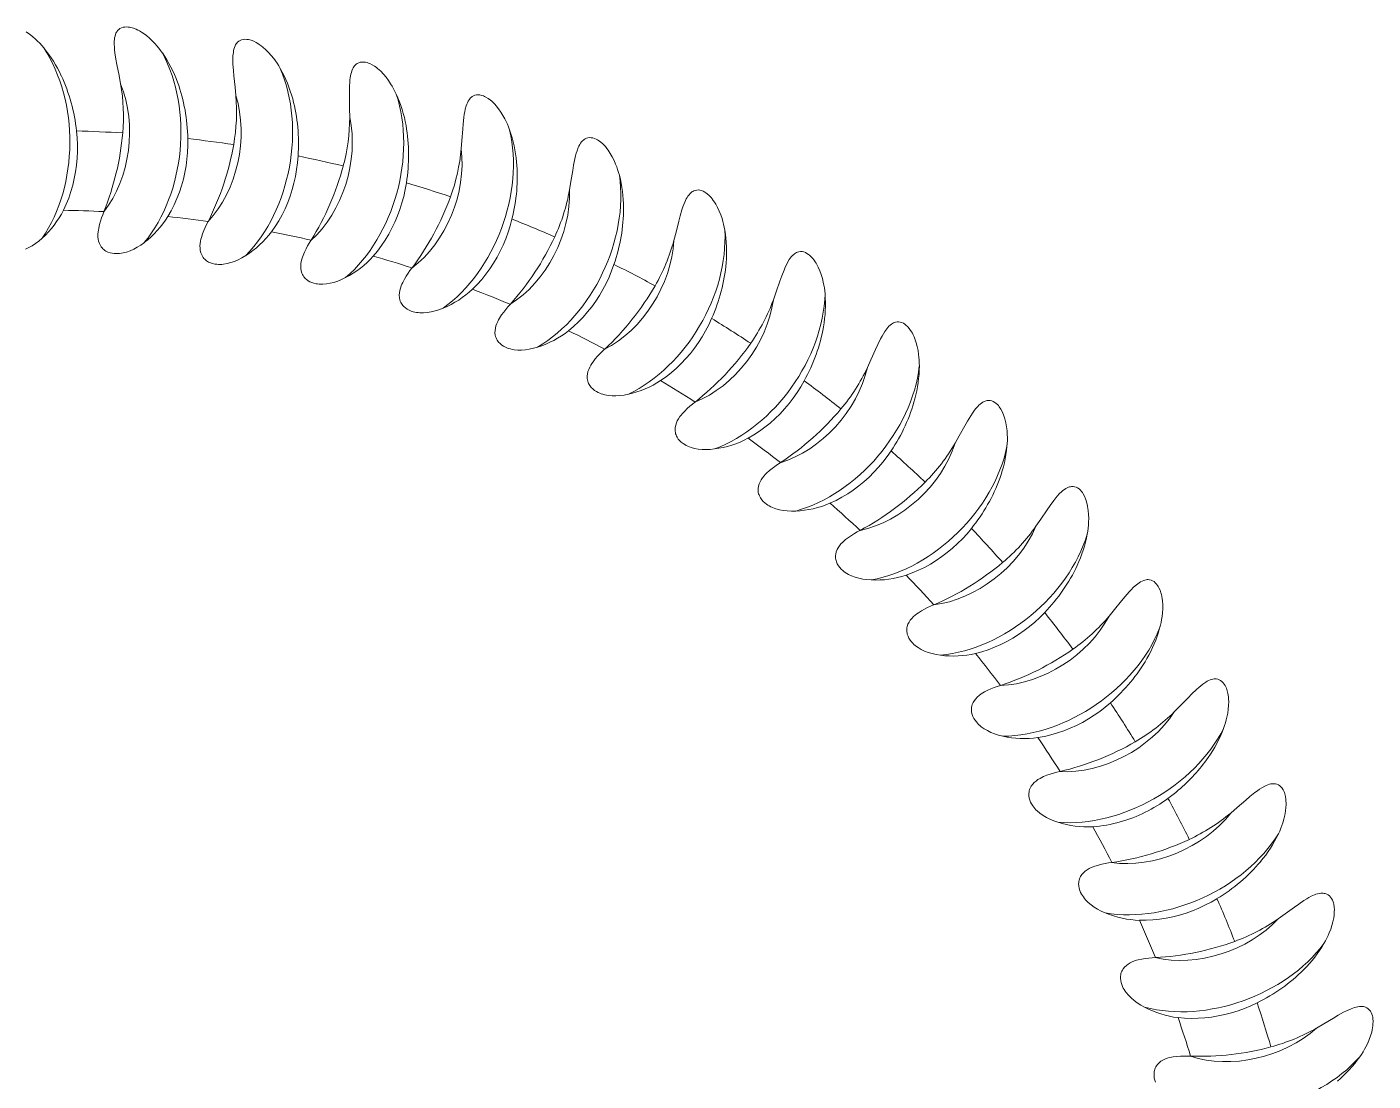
# Model space of a CAD drawing. Extents: x 89 to 513, y 1 to 440.
# Drawn here: x 447.86 to 477.48, y 197.23 to 220.42 of the extents above; entities that cross this region are included whole.
import ezdxf

# ---------------------------------------------------------------- set-up
doc = ezdxf.new("R2010")
doc.units = 0
doc.header["$LTSCALE"] = 7
doc.header["$MEASUREMENT"] = 0
doc.layers.add('8', color=252, linetype='CONTINUOUS', lineweight=15)

msp = doc.modelspace()

# ---------------------------------------------------------------- linework, layer by layer
at = {"layer": '8', "ltscale": 0.000105618}
msp.add_line((449.556, 216.355), (449.557, 216.359), dxfattribs=at)
at = {"layer": '8', "ltscale": 0.00010543}
msp.add_line((451.848, 216.14), (451.85, 216.144), dxfattribs=at)
at = {"layer": '8', "ltscale": 0.000105538}
msp.add_line((454.113, 215.726), (454.115, 215.73), dxfattribs=at)
at = {"layer": '8', "ltscale": 0.000105744}
msp.add_line((456.334, 215.117), (456.336, 215.12), dxfattribs=at)
at = {"layer": '8', "ltscale": 0.000105904}
msp.add_line((458.493, 214.316), (458.495, 214.319), dxfattribs=at)
at = {"layer": '8', "ltscale": 0.00010551}
msp.add_line((460.573, 213.33), (460.577, 213.333), dxfattribs=at)
at = {"layer": '8', "ltscale": 0.00010581}
msp.add_line((462.56, 212.166), (462.564, 212.169), dxfattribs=at)
at = {"layer": '8', "ltscale": 0.0001057}
msp.add_line((464.438, 210.834), (464.442, 210.836), dxfattribs=at)
at = {"layer": '8', "ltscale": 0.000105645}
msp.add_line((466.193, 209.343), (466.197, 209.345), dxfattribs=at)
at = {"layer": '8', "ltscale": 0.000105614}
msp.add_line((467.811, 207.705), (467.815, 207.706), dxfattribs=at)
at = {"layer": '8', "ltscale": 0.000105795}
msp.add_line((469.281, 205.932), (469.285, 205.933), dxfattribs=at)
at = {"layer": '8', "ltscale": 0.000105621}
msp.add_line((470.59, 204.037), (470.594, 204.038), dxfattribs=at)
at = {"layer": '8', "ltscale": 0.000105819}
msp.add_line((471.729, 202.036), (471.733, 202.037), dxfattribs=at)
at = {"layer": '8', "ltscale": 0.000105642}
msp.add_line((472.689, 199.943), (472.693, 199.944), dxfattribs=at)
at = {"layer": '8', "ltscale": 0.000105526}
msp.add_line((473.463, 197.775), (473.467, 197.775), dxfattribs=at)
at = {"layer": '8'}
for points in [[(450.844, 219.849), (450.806, 219.903), (450.765, 219.956), (450.725, 220.005), (450.683, 220.053), (450.622, 220.116), (450.559, 220.176), (450.492, 220.232), (450.421, 220.284), (450.381, 220.311), (450.339, 220.335), (450.303, 220.354), (450.267, 220.371), (450.211, 220.393), (450.153, 220.41), (450.123, 220.416), (450.094, 220.421), (450.054, 220.423), (450.015, 220.421), (449.978, 220.414), (449.943, 220.403), (449.911, 220.387), (449.884, 220.366), (449.86, 220.342), (449.846, 220.324), (449.834, 220.305), (449.822, 220.282), (449.812, 220.257), (449.802, 220.222), (449.794, 220.186), (449.789, 220.149), (449.786, 220.112), (449.784, 220.037), (449.787, 219.979), (449.792, 219.922), (449.8, 219.852), (449.822, 219.716), (449.843, 219.598), (449.891, 219.353), (449.925, 219.17)], [(448.232, 219.963), (448.189, 220.013), (448.144, 220.062), (448.099, 220.108), (448.053, 220.152), (447.988, 220.209), (447.92, 220.263), (447.848, 220.313)], [(453.437, 219.509), (453.403, 219.566), (453.367, 219.622), (453.331, 219.675), (453.293, 219.726), (453.239, 219.794), (453.181, 219.859), (453.119, 219.921), (453.053, 219.979), (453.015, 220.009), (452.975, 220.037), (452.941, 220.059), (452.907, 220.079), (452.853, 220.106), (452.796, 220.128), (452.768, 220.137), (452.739, 220.144), (452.7, 220.149), (452.661, 220.151), (452.623, 220.147), (452.587, 220.139), (452.554, 220.125), (452.525, 220.107), (452.499, 220.086), (452.484, 220.069), (452.47, 220.051), (452.456, 220.029), (452.444, 220.005), (452.43, 219.971), (452.419, 219.936), (452.411, 219.9), (452.405, 219.863), (452.397, 219.788), (452.395, 219.731), (452.395, 219.673), (452.397, 219.603), (452.406, 219.465), (452.418, 219.346), (452.444, 219.098), (452.461, 218.912)], [(455.989, 218.944), (455.96, 219.004), (455.93, 219.063), (455.898, 219.118), (455.865, 219.173), (455.817, 219.245), (455.765, 219.315), (455.709, 219.382), (455.648, 219.446), (455.613, 219.479), (455.576, 219.51), (455.544, 219.535), (455.511, 219.558), (455.46, 219.59), (455.406, 219.616), (455.378, 219.628), (455.349, 219.637), (455.311, 219.646), (455.272, 219.651), (455.234, 219.651), (455.198, 219.646), (455.164, 219.635), (455.133, 219.62), (455.106, 219.6), (455.089, 219.585), (455.074, 219.568), (455.058, 219.547), (455.044, 219.524), (455.027, 219.492), (455.013, 219.458), (455.002, 219.423), (454.992, 219.387), (454.978, 219.313), (454.971, 219.255), (454.966, 219.198), (454.962, 219.128), (454.959, 218.99), (454.96, 218.87), (454.964, 218.621), (454.966, 218.435)], [(458.483, 218.158), (458.46, 218.221), (458.434, 218.282), (458.408, 218.34), (458.38, 218.397), (458.338, 218.474), (458.292, 218.548), (458.242, 218.619), (458.187, 218.688), (458.155, 218.724), (458.12, 218.759), (458.091, 218.786), (458.06, 218.812), (458.012, 218.848), (457.96, 218.879), (457.933, 218.893), (457.906, 218.905), (457.868, 218.917), (457.83, 218.925), (457.792, 218.929), (457.756, 218.926), (457.721, 218.919), (457.689, 218.906), (457.66, 218.889), (457.642, 218.875), (457.626, 218.86), (457.608, 218.84), (457.592, 218.819), (457.572, 218.788), (457.555, 218.755), (457.541, 218.721), (457.528, 218.686), (457.508, 218.614), (457.495, 218.558), (457.485, 218.501), (457.475, 218.431), (457.461, 218.294), (457.451, 218.175), (457.434, 217.926), (457.419, 217.74)], [(448.665, 216.388), (448.727, 216.522), (448.782, 216.658), (448.831, 216.798), (448.872, 216.941), (448.906, 217.086), (448.933, 217.234), (448.954, 217.382), (448.968, 217.532), (448.974, 217.682), (448.974, 217.833), (448.968, 217.984), (448.954, 218.134)], [(450.964, 216.251), (451.038, 216.378), (451.104, 216.51), (451.165, 216.645), (451.218, 216.784), (451.265, 216.925), (451.305, 217.07), (451.338, 217.216), (451.365, 217.364), (451.385, 217.513), (451.398, 217.663), (451.405, 217.814), (451.404, 217.965)], [(460.899, 217.159), (460.881, 217.223), (460.861, 217.286), (460.84, 217.346), (460.817, 217.406), (460.782, 217.485), (460.743, 217.563), (460.699, 217.639), (460.65, 217.712), (460.621, 217.751), (460.59, 217.788), (460.563, 217.818), (460.535, 217.847), (460.489, 217.887), (460.441, 217.922), (460.415, 217.938), (460.389, 217.952), (460.353, 217.968), (460.315, 217.979), (460.278, 217.986), (460.241, 217.987), (460.206, 217.983), (460.173, 217.973), (460.143, 217.958), (460.124, 217.946), (460.106, 217.932), (460.086, 217.914), (460.069, 217.895), (460.046, 217.865), (460.027, 217.834), (460.009, 217.802), (459.994, 217.768), (459.967, 217.698), (459.95, 217.642), (459.935, 217.587), (459.919, 217.518), (459.892, 217.383), (459.872, 217.265), (459.833, 217.018), (459.802, 216.835)], [(453.243, 215.914), (453.327, 216.034), (453.405, 216.159), (453.476, 216.289), (453.542, 216.422), (453.601, 216.559), (453.653, 216.7), (453.699, 216.842), (453.739, 216.988), (453.771, 217.135), (453.798, 217.283), (453.817, 217.433), (453.83, 217.583)], [(455.483, 215.379), (455.577, 215.492), (455.665, 215.61), (455.748, 215.733), (455.825, 215.86), (455.896, 215.991), (455.96, 216.126), (456.018, 216.265), (456.07, 216.406), (456.116, 216.549), (456.155, 216.695), (456.188, 216.842), (456.213, 216.991)], [(463.218, 215.952), (463.206, 216.018), (463.192, 216.083), (463.176, 216.144), (463.158, 216.205), (463.13, 216.288), (463.098, 216.369), (463.061, 216.448), (463.019, 216.525), (462.993, 216.566), (462.965, 216.606), (462.941, 216.638), (462.915, 216.669), (462.874, 216.713), (462.828, 216.753), (462.804, 216.771), (462.779, 216.787), (462.745, 216.806), (462.709, 216.821), (462.672, 216.83), (462.635, 216.835), (462.6, 216.833), (462.566, 216.826), (462.535, 216.815), (462.515, 216.804), (462.496, 216.792), (462.475, 216.776), (462.455, 216.758), (462.431, 216.73), (462.408, 216.701), (462.388, 216.67), (462.37, 216.638), (462.337, 216.57), (462.315, 216.517), (462.295, 216.463), (462.273, 216.396), (462.235, 216.263), (462.205, 216.147), (462.145, 215.905), (462.098, 215.725)], [(450.447, 215.681), (450.369, 215.624), (450.291, 215.575), (450.213, 215.533), (450.135, 215.498), (450.058, 215.47), (449.98, 215.45), (449.941, 215.443), (449.903, 215.438), (449.867, 215.435), (449.831, 215.435), (449.784, 215.437), (449.738, 215.443), (449.692, 215.454), (449.646, 215.47), (449.601, 215.492), (449.579, 215.506), (449.557, 215.523), (449.537, 215.54), (449.518, 215.561), (449.499, 215.584), (449.481, 215.611), (449.459, 215.655), (449.441, 215.707), (449.431, 215.755), (449.426, 215.806), (449.426, 215.86), (449.429, 215.913), (449.435, 215.954), (449.442, 215.996), (449.46, 216.075), (449.481, 216.149), (449.505, 216.221), (449.53, 216.289), (449.556, 216.355)], [(452.677, 215.391), (452.595, 215.341), (452.513, 215.299), (452.432, 215.264), (452.351, 215.236), (452.271, 215.215), (452.192, 215.202), (452.153, 215.198), (452.114, 215.197), (452.078, 215.197), (452.042, 215.199), (451.996, 215.206), (451.95, 215.216), (451.905, 215.231), (451.861, 215.25), (451.818, 215.277), (451.798, 215.293), (451.777, 215.311), (451.759, 215.33), (451.741, 215.352), (451.724, 215.377), (451.709, 215.405), (451.691, 215.451), (451.678, 215.505), (451.672, 215.553), (451.671, 215.605), (451.676, 215.658), (451.684, 215.711), (451.693, 215.752), (451.704, 215.792), (451.728, 215.869), (451.756, 215.942), (451.786, 216.011), (451.817, 216.077), (451.848, 216.14)], [(457.668, 214.652), (457.771, 214.756), (457.87, 214.865), (457.963, 214.98), (458.051, 215.101), (458.132, 215.225), (458.208, 215.354), (458.279, 215.487), (458.343, 215.623), (458.401, 215.762), (458.452, 215.904), (458.497, 216.047), (458.536, 216.193)], [(448.2, 215.775), (448.127, 215.712), (448.054, 215.656), (447.98, 215.607), (447.905, 215.566), (447.83, 215.532)], [(454.874, 214.907), (454.788, 214.865), (454.702, 214.83), (454.618, 214.802), (454.536, 214.782), (454.454, 214.768), (454.374, 214.762), (454.335, 214.761), (454.296, 214.763), (454.26, 214.767), (454.225, 214.772), (454.179, 214.782), (454.134, 214.797), (454.091, 214.815), (454.049, 214.839), (454.008, 214.869), (453.989, 214.886), (453.97, 214.906), (453.954, 214.927), (453.938, 214.951), (453.924, 214.977), (453.911, 215.006), (453.897, 215.054), (453.888, 215.108), (453.887, 215.157), (453.891, 215.208), (453.899, 215.261), (453.912, 215.313), (453.925, 215.353), (453.939, 215.392), (453.97, 215.467), (454.004, 215.537), (454.04, 215.603), (454.076, 215.666), (454.113, 215.726)], [(465.424, 214.548), (465.417, 214.614), (465.409, 214.68), (465.398, 214.743), (465.386, 214.806), (465.365, 214.89), (465.34, 214.974), (465.31, 215.056), (465.275, 215.136), (465.253, 215.179), (465.229, 215.222), (465.208, 215.256), (465.185, 215.289), (465.147, 215.336), (465.105, 215.38), (465.083, 215.4), (465.059, 215.418), (465.026, 215.44), (464.992, 215.458), (464.956, 215.471), (464.92, 215.478), (464.884, 215.48), (464.85, 215.476), (464.818, 215.467), (464.797, 215.458), (464.777, 215.448), (464.755, 215.433), (464.734, 215.417), (464.707, 215.392), (464.682, 215.365), (464.659, 215.336), (464.638, 215.305), (464.6, 215.241), (464.573, 215.189), (464.549, 215.137), (464.521, 215.073), (464.472, 214.944), (464.431, 214.831), (464.35, 214.595), (464.288, 214.42)], [(457.02, 214.235), (456.93, 214.2), (456.843, 214.173), (456.756, 214.152), (456.672, 214.139), (456.59, 214.132), (456.51, 214.133), (456.47, 214.136), (456.432, 214.141), (456.396, 214.148), (456.362, 214.156), (456.317, 214.171), (456.274, 214.189), (456.232, 214.211), (456.192, 214.238), (456.154, 214.272), (456.137, 214.291), (456.12, 214.312), (456.105, 214.334), (456.092, 214.359), (456.079, 214.387), (456.069, 214.417), (456.059, 214.465), (456.056, 214.521), (456.058, 214.569), (456.067, 214.62), (456.08, 214.672), (456.097, 214.722), (456.113, 214.761), (456.131, 214.799), (456.169, 214.871), (456.209, 214.937), (456.25, 215.001), (456.292, 215.06), (456.334, 215.117)], [(459.781, 213.736), (459.893, 213.831), (460.001, 213.931), (460.104, 214.038), (460.201, 214.15), (460.294, 214.267), (460.381, 214.389), (460.462, 214.515), (460.538, 214.645), (460.608, 214.779), (460.672, 214.915), (460.729, 215.054), (460.78, 215.196)], [(459.1, 213.377), (459.007, 213.351), (458.917, 213.331), (458.83, 213.318), (458.744, 213.312), (458.662, 213.313), (458.582, 213.32), (458.543, 213.327), (458.505, 213.336), (458.47, 213.345), (458.437, 213.357), (458.393, 213.375), (458.352, 213.397), (458.312, 213.422), (458.275, 213.453), (458.24, 213.489), (458.224, 213.51), (458.21, 213.533), (458.197, 213.557), (458.185, 213.582), (458.176, 213.611), (458.168, 213.642), (458.162, 213.691), (458.164, 213.746), (458.171, 213.794), (458.183, 213.844), (458.201, 213.895), (458.223, 213.944), (458.242, 213.981), (458.263, 214.017), (458.307, 214.085), (458.353, 214.148), (458.399, 214.207), (458.446, 214.263), (458.493, 214.316)], [(461.806, 212.64), (461.927, 212.724), (462.043, 212.815), (462.154, 212.913), (462.261, 213.016), (462.364, 213.124), (462.461, 213.238), (462.553, 213.357), (462.64, 213.48), (462.721, 213.606), (462.796, 213.737), (462.866, 213.871), (462.929, 214.008)], [(467.499, 212.957), (467.498, 213.024), (467.495, 213.09), (467.49, 213.154), (467.483, 213.217), (467.47, 213.303), (467.452, 213.388), (467.43, 213.473), (467.402, 213.556), (467.383, 213.601), (467.363, 213.645), (467.345, 213.681), (467.325, 213.716), (467.291, 213.766), (467.254, 213.813), (467.233, 213.835), (467.211, 213.856), (467.18, 213.88), (467.147, 213.901), (467.113, 213.917), (467.078, 213.928), (467.042, 213.932), (467.008, 213.931), (466.975, 213.925), (466.954, 213.918), (466.933, 213.91), (466.909, 213.897), (466.887, 213.883), (466.858, 213.86), (466.831, 213.835), (466.806, 213.808), (466.782, 213.78), (466.738, 213.719), (466.707, 213.67), (466.678, 213.62), (466.645, 213.558), (466.584, 213.434), (466.534, 213.325), (466.433, 213.097), (466.356, 212.928)], [(461.096, 212.342), (461.002, 212.323), (460.911, 212.312), (460.822, 212.307), (460.737, 212.308), (460.655, 212.316), (460.576, 212.33), (460.538, 212.34), (460.501, 212.352), (460.467, 212.365), (460.434, 212.379), (460.392, 212.401), (460.353, 212.426), (460.316, 212.456), (460.281, 212.489), (460.25, 212.529), (460.236, 212.551), (460.223, 212.575), (460.213, 212.599), (460.203, 212.626), (460.196, 212.655), (460.192, 212.687), (460.19, 212.736), (460.196, 212.791), (460.207, 212.838), (460.224, 212.887), (460.246, 212.936), (460.272, 212.983), (460.295, 213.018), (460.319, 213.052), (460.368, 213.116), (460.419, 213.175), (460.471, 213.23), (460.522, 213.281), (460.573, 213.33)], [(463.729, 211.372), (463.856, 211.445), (463.979, 211.526), (464.099, 211.613), (464.215, 211.706), (464.326, 211.806), (464.433, 211.91), (464.535, 212.02), (464.632, 212.135), (464.724, 212.255), (464.81, 212.378), (464.891, 212.505), (464.966, 212.636)], [(462.995, 211.136), (462.9, 211.126), (462.808, 211.123), (462.719, 211.125), (462.634, 211.134), (462.553, 211.149), (462.476, 211.17), (462.439, 211.184), (462.403, 211.199), (462.37, 211.214), (462.339, 211.231), (462.299, 211.257), (462.262, 211.285), (462.228, 211.318), (462.196, 211.354), (462.169, 211.396), (462.156, 211.42), (462.146, 211.445), (462.137, 211.47), (462.131, 211.497), (462.126, 211.527), (462.124, 211.559), (462.127, 211.608), (462.138, 211.662), (462.153, 211.708), (462.174, 211.756), (462.2, 211.802), (462.23, 211.847), (462.256, 211.88), (462.282, 211.912), (462.337, 211.971), (462.393, 212.025), (462.45, 212.076), (462.505, 212.122), (462.56, 212.166)], [(469.427, 211.191), (469.432, 211.258), (469.435, 211.324), (469.435, 211.388), (469.434, 211.452), (469.428, 211.538), (469.418, 211.625), (469.403, 211.711), (469.382, 211.796), (469.368, 211.843), (469.352, 211.889), (469.337, 211.926), (469.32, 211.962), (469.291, 212.015), (469.257, 212.066), (469.239, 212.089), (469.219, 212.112), (469.19, 212.139), (469.159, 212.162), (469.126, 212.181), (469.092, 212.195), (469.057, 212.203), (469.023, 212.205), (468.99, 212.201), (468.968, 212.197), (468.946, 212.19), (468.922, 212.179), (468.898, 212.167), (468.867, 212.147), (468.838, 212.124), (468.811, 212.1), (468.785, 212.073), (468.735, 212.017), (468.7, 211.971), (468.667, 211.923), (468.629, 211.865), (468.558, 211.746), (468.498, 211.642), (468.377, 211.424), (468.286, 211.262)], [(465.533, 209.941), (465.666, 210.003), (465.796, 210.072), (465.923, 210.149), (466.046, 210.232), (466.166, 210.321), (466.281, 210.416), (466.393, 210.517), (466.499, 210.623), (466.601, 210.733), (466.698, 210.849), (466.79, 210.969), (466.876, 211.092)], [(464.782, 209.77), (464.686, 209.768), (464.594, 209.773), (464.506, 209.783), (464.422, 209.799), (464.342, 209.821), (464.267, 209.849), (464.231, 209.866), (464.197, 209.884), (464.166, 209.902), (464.136, 209.922), (464.099, 209.951), (464.065, 209.982), (464.033, 210.018), (464.005, 210.057), (463.981, 210.101), (463.971, 210.125), (463.962, 210.151), (463.956, 210.177), (463.952, 210.205), (463.95, 210.235), (463.951, 210.267), (463.958, 210.316), (463.973, 210.369), (463.993, 210.413), (464.018, 210.458), (464.048, 210.502), (464.082, 210.544), (464.11, 210.575), (464.139, 210.605), (464.199, 210.659), (464.26, 210.708), (464.32, 210.753), (464.38, 210.795), (464.438, 210.834)], [(471.194, 209.264), (471.204, 209.33), (471.213, 209.396), (471.219, 209.459), (471.223, 209.523), (471.226, 209.61), (471.223, 209.697), (471.215, 209.784), (471.202, 209.871), (471.192, 209.918), (471.18, 209.966), (471.168, 210.004), (471.154, 210.042), (471.13, 210.097), (471.101, 210.15), (471.085, 210.175), (471.067, 210.199), (471.041, 210.229), (471.012, 210.255), (470.98, 210.277), (470.948, 210.293), (470.914, 210.304), (470.88, 210.309), (470.846, 210.309), (470.824, 210.306), (470.802, 210.301), (470.777, 210.293), (470.752, 210.282), (470.72, 210.265), (470.689, 210.245), (470.659, 210.223), (470.631, 210.199), (470.577, 210.147), (470.538, 210.104), (470.501, 210.06), (470.457, 210.005), (470.376, 209.893), (470.308, 209.794), (470.169, 209.588), (470.063, 209.434)], [(466.443, 208.253), (466.347, 208.26), (466.255, 208.272), (466.169, 208.29), (466.087, 208.314), (466.009, 208.342), (465.937, 208.377), (465.903, 208.396), (465.87, 208.417), (465.84, 208.438), (465.813, 208.461), (465.778, 208.493), (465.747, 208.527), (465.718, 208.565), (465.694, 208.607), (465.674, 208.653), (465.666, 208.678), (465.66, 208.704), (465.656, 208.731), (465.654, 208.759), (465.654, 208.789), (465.658, 208.821), (465.669, 208.869), (465.689, 208.92), (465.712, 208.963), (465.741, 209.006), (465.775, 209.047), (465.813, 209.085), (465.843, 209.114), (465.875, 209.141), (465.94, 209.19), (466.004, 209.233), (466.069, 209.273), (466.131, 209.309), (466.193, 209.343)], [(467.206, 208.358), (467.344, 208.408), (467.479, 208.466), (467.612, 208.531), (467.742, 208.603), (467.869, 208.681), (467.993, 208.766), (468.112, 208.856), (468.228, 208.953), (468.339, 209.054), (468.446, 209.161), (468.548, 209.272), (468.644, 209.388)], [(472.786, 207.191), (472.802, 207.255), (472.817, 207.32), (472.828, 207.383), (472.838, 207.446), (472.848, 207.532), (472.853, 207.619), (472.853, 207.706), (472.847, 207.794), (472.841, 207.842), (472.833, 207.89), (472.825, 207.93), (472.814, 207.968), (472.795, 208.026), (472.771, 208.081), (472.757, 208.107), (472.741, 208.133), (472.718, 208.164), (472.691, 208.193), (472.662, 208.218), (472.631, 208.237), (472.598, 208.251), (472.564, 208.259), (472.531, 208.261), (472.508, 208.26), (472.486, 208.257), (472.46, 208.251), (472.435, 208.243), (472.401, 208.229), (472.368, 208.212), (472.337, 208.192), (472.307, 208.171), (472.248, 208.123), (472.206, 208.084), (472.165, 208.043), (472.117, 207.992), (472.026, 207.888), (471.95, 207.796), (471.793, 207.602), (471.674, 207.458)], [(467.965, 206.598), (467.87, 206.612), (467.78, 206.633), (467.695, 206.658), (467.615, 206.689), (467.541, 206.724), (467.472, 206.765), (467.439, 206.787), (467.408, 206.811), (467.381, 206.834), (467.355, 206.859), (467.324, 206.894), (467.295, 206.931), (467.27, 206.971), (467.25, 207.015), (467.234, 207.062), (467.228, 207.088), (467.224, 207.115), (467.222, 207.142), (467.223, 207.17), (467.226, 207.2), (467.233, 207.231), (467.248, 207.278), (467.273, 207.327), (467.299, 207.368), (467.332, 207.408), (467.369, 207.446), (467.41, 207.481), (467.443, 207.507), (467.477, 207.531), (467.545, 207.574), (467.614, 207.612), (467.681, 207.646), (467.746, 207.676), (467.811, 207.705)], [(468.734, 206.635), (468.876, 206.673), (469.016, 206.719), (469.154, 206.772), (469.29, 206.832), (469.423, 206.899), (469.554, 206.973), (469.681, 207.053), (469.804, 207.139), (469.924, 207.23), (470.039, 207.327), (470.151, 207.429), (470.257, 207.536)], [(469.337, 204.815), (469.244, 204.838), (469.156, 204.867), (469.074, 204.899), (468.997, 204.937), (468.926, 204.978), (468.86, 205.025), (468.83, 205.05), (468.801, 205.076), (468.776, 205.102), (468.753, 205.129), (468.724, 205.166), (468.699, 205.206), (468.678, 205.248), (468.661, 205.293), (468.649, 205.342), (468.646, 205.368), (468.644, 205.395), (468.645, 205.422), (468.648, 205.45), (468.654, 205.48), (468.663, 205.51), (468.682, 205.556), (468.711, 205.603), (468.741, 205.641), (468.777, 205.678), (468.818, 205.713), (468.861, 205.744), (468.896, 205.767), (468.932, 205.788), (469.004, 205.825), (469.075, 205.856), (469.146, 205.884), (469.213, 205.909), (469.281, 205.932)], [(474.191, 204.986), (474.213, 205.049), (474.233, 205.112), (474.251, 205.174), (474.266, 205.235), (474.283, 205.321), (474.295, 205.407), (474.303, 205.494), (474.305, 205.582), (474.303, 205.63), (474.299, 205.679), (474.294, 205.719), (474.288, 205.758), (474.273, 205.817), (474.254, 205.874), (474.242, 205.902), (474.229, 205.929), (474.208, 205.962), (474.184, 205.993), (474.157, 206.02), (474.128, 206.042), (474.096, 206.058), (474.064, 206.069), (474.031, 206.075), (474.008, 206.076), (473.986, 206.075), (473.959, 206.071), (473.933, 206.065), (473.898, 206.054), (473.864, 206.039), (473.831, 206.023), (473.799, 206.004), (473.737, 205.962), (473.691, 205.927), (473.647, 205.89), (473.595, 205.843), (473.496, 205.747), (473.411, 205.662), (473.238, 205.482), (473.108, 205.35)], [(470.106, 204.786), (470.251, 204.811), (470.395, 204.845), (470.537, 204.886), (470.678, 204.934), (470.816, 204.989), (470.953, 205.051), (471.086, 205.119), (471.217, 205.194), (471.344, 205.275), (471.467, 205.361), (471.587, 205.453), (471.702, 205.55)], [(470.549, 202.92), (470.458, 202.952), (470.373, 202.987), (470.294, 203.027), (470.22, 203.071), (470.153, 203.119), (470.092, 203.171), (470.064, 203.198), (470.038, 203.227), (470.015, 203.255), (469.994, 203.284), (469.969, 203.324), (469.947, 203.365), (469.93, 203.409), (469.917, 203.455), (469.909, 203.505), (469.908, 203.531), (469.909, 203.559), (469.912, 203.585), (469.917, 203.613), (469.926, 203.642), (469.937, 203.671), (469.961, 203.715), (469.994, 203.759), (470.027, 203.795), (470.066, 203.828), (470.109, 203.86), (470.155, 203.887), (470.192, 203.907), (470.23, 203.925), (470.305, 203.955), (470.379, 203.98), (470.451, 204.002), (470.521, 204.021), (470.59, 204.037)], [(475.399, 202.667), (475.427, 202.728), (475.452, 202.789), (475.475, 202.849), (475.495, 202.909), (475.52, 202.993), (475.54, 203.078), (475.555, 203.163), (475.565, 203.251), (475.567, 203.299), (475.567, 203.348), (475.566, 203.388), (475.563, 203.428), (475.554, 203.488), (475.539, 203.547), (475.53, 203.575), (475.519, 203.603), (475.501, 203.638), (475.48, 203.671), (475.455, 203.7), (475.428, 203.725), (475.398, 203.744), (475.367, 203.758), (475.334, 203.766), (475.312, 203.769), (475.289, 203.77), (475.263, 203.768), (475.236, 203.765), (475.201, 203.757), (475.165, 203.745), (475.131, 203.731), (475.098, 203.716), (475.032, 203.679), (474.983, 203.648), (474.936, 203.615), (474.88, 203.573), (474.772, 203.486), (474.681, 203.408), (474.493, 203.245), (474.351, 203.124)], [(471.59, 200.927), (471.502, 200.966), (471.421, 201.009), (471.346, 201.055), (471.276, 201.105), (471.214, 201.159), (471.157, 201.216), (471.132, 201.246), (471.108, 201.277), (471.088, 201.307), (471.069, 201.337), (471.048, 201.379), (471.03, 201.423), (471.016, 201.468), (471.007, 201.515), (471.004, 201.565), (471.005, 201.592), (471.009, 201.619), (471.014, 201.645), (471.022, 201.672), (471.033, 201.7), (471.047, 201.728), (471.074, 201.77), (471.111, 201.811), (471.147, 201.843), (471.189, 201.874), (471.235, 201.901), (471.283, 201.924), (471.321, 201.941), (471.361, 201.955), (471.438, 201.979), (471.514, 201.998), (471.588, 202.013), (471.659, 202.025), (471.729, 202.036)], [(472.343, 200.764), (472.49, 200.764), (472.637, 200.772), (472.784, 200.788), (472.931, 200.811), (473.077, 200.841), (473.222, 200.878), (473.366, 200.923), (473.507, 200.974), (473.646, 201.031), (473.783, 201.095), (473.917, 201.164), (474.047, 201.24)], [(476.401, 200.252), (476.433, 200.31), (476.464, 200.369), (476.491, 200.427), (476.517, 200.485), (476.549, 200.566), (476.576, 200.649), (476.599, 200.733), (476.616, 200.819), (476.623, 200.867), (476.627, 200.916), (476.629, 200.956), (476.63, 200.996), (476.626, 201.056), (476.617, 201.116), (476.61, 201.145), (476.601, 201.174), (476.587, 201.21), (476.568, 201.245), (476.546, 201.276), (476.521, 201.303), (476.493, 201.325), (476.463, 201.341), (476.431, 201.352), (476.409, 201.357), (476.387, 201.36), (476.36, 201.361), (476.334, 201.36), (476.298, 201.355), (476.262, 201.346), (476.226, 201.336), (476.191, 201.323), (476.123, 201.292), (476.072, 201.265), (476.022, 201.236), (475.962, 201.199), (475.848, 201.122), (475.75, 201.053), (475.548, 200.906), (475.396, 200.798)], [(472.454, 198.85), (472.37, 198.897), (472.293, 198.947), (472.222, 199), (472.157, 199.055), (472.099, 199.114), (472.048, 199.176), (472.026, 199.208), (472.005, 199.241), (471.987, 199.273), (471.971, 199.305), (471.953, 199.348), (471.939, 199.393), (471.93, 199.439), (471.925, 199.487), (471.926, 199.537), (471.93, 199.563), (471.935, 199.59), (471.943, 199.616), (471.953, 199.642), (471.966, 199.669), (471.983, 199.696), (472.014, 199.735), (472.054, 199.773), (472.092, 199.802), (472.137, 199.828), (472.185, 199.852), (472.235, 199.871), (472.275, 199.884), (472.315, 199.895), (472.394, 199.912), (472.471, 199.924), (472.546, 199.932), (472.618, 199.939), (472.689, 199.943)], [(473.19, 198.622), (473.336, 198.61), (473.484, 198.605), (473.632, 198.608), (473.78, 198.618), (473.928, 198.635), (474.076, 198.66), (474.223, 198.691), (474.368, 198.73), (474.512, 198.775), (474.653, 198.826), (474.793, 198.884), (474.929, 198.948)], [(477.188, 197.759), (477.225, 197.814), (477.261, 197.87), (477.293, 197.925), (477.324, 197.981), (477.363, 198.059), (477.397, 198.139), (477.427, 198.22), (477.452, 198.305), (477.463, 198.352), (477.471, 198.4), (477.477, 198.44), (477.48, 198.48), (477.482, 198.54), (477.478, 198.601), (477.474, 198.63), (477.468, 198.66), (477.456, 198.697), (477.441, 198.733), (477.422, 198.766), (477.399, 198.795), (477.373, 198.819), (477.345, 198.838), (477.314, 198.852), (477.293, 198.859), (477.271, 198.864), (477.244, 198.867), (477.218, 198.868), (477.181, 198.866), (477.145, 198.861), (477.108, 198.853), (477.072, 198.844), (477.002, 198.819), (476.948, 198.797), (476.896, 198.772), (476.833, 198.741), (476.712, 198.674), (476.609, 198.613), (476.395, 198.485), (476.235, 198.391)], [(472.692, 197.201), (472.678, 197.246), (472.668, 197.292), (472.663, 197.339), (472.662, 197.387), (472.668, 197.437), (472.674, 197.462), (472.682, 197.488), (472.691, 197.513), (472.704, 197.539), (472.719, 197.564), (472.738, 197.59), (472.772, 197.626), (472.815, 197.661), (472.857, 197.686), (472.903, 197.708), (472.953, 197.727), (473.005, 197.742), (473.045, 197.751), (473.087, 197.759), (473.167, 197.769), (473.245, 197.774), (473.32, 197.776), (473.392, 197.776), (473.463, 197.775)]]:
    msp.add_lwpolyline(points, dxfattribs=at)
for centre, radius, start, end in [((446.017, 218.134), 2.873, 25.0435, 39.5281), ((448.478, 218.221), 2.873, 20.0435, 34.5281), ((450.937, 218.093), 2.873, 15.0435, 29.5281), ((445.108, 217.735), 3.866, 5.9221, 24.7047), ((447.538, 217.903), 3.866, 0.9221, 19.7047), ((445.829, 218.455), 4.158, 354.9697, 9.9089), ((448.318, 218.557), 4.158, 349.9697, 4.9089), ((453.376, 217.751), 2.873, 10.0435, 24.5281), ((449.973, 217.858), 3.866, 355.9221, 14.7048), ((450.807, 218.441), 4.158, 344.9697, 359.909), ((448.242, 189.993), 28.15, 86.4782, 88.5494), ((443.901, 218.627), 6.094, 338.1521, 354.9472), ((452.397, 217.6), 3.864, 350.931, 9.7215), ((455.776, 217.198), 2.873, 5.0435, 19.5281), ((448.242, 189.993), 28.15, 81.4782, 83.5494), ((446.413, 218.896), 6.094, 333.1521, 349.9472), ((453.277, 218.109), 4.158, 339.9697, 354.9089), ((448.242, 189.993), 28.15, 76.4782, 78.5494), ((454.786, 217.134), 3.866, 345.9221, 4.7048), ((448.939, 218.945), 6.094, 328.1521, 344.9472), ((458.118, 216.438), 2.873, 0.0435, 14.5281), ((448.242, 189.993), 28.15, 71.4782, 73.5494), ((455.708, 217.563), 4.158, 334.9697, 349.9089), ((451.46, 218.774), 6.094, 323.1521, 339.9472), ((446.754, 217.359), 2.145, 312.3905, 333.075), ((448.242, 189.993), 26.399, 87.1437, 89.08), ((449.144, 217.385), 2.145, 307.3905, 328.075), ((448.242, 189.993), 26.399, 82.1437, 84.08), ((457.126, 216.46), 3.866, 340.9221, 359.7047), ((448.242, 189.993), 28.15, 66.4782, 68.5494), ((460.385, 215.477), 2.873, 355.0435, 9.5281), ((451.528, 217.202), 2.145, 302.3905, 323.075), ((448.242, 189.993), 26.399, 77.1437, 79.08), ((453.956, 218.384), 6.094, 318.1521, 334.9472), ((458.083, 216.808), 4.158, 329.9697, 344.9089), ((453.887, 216.812), 2.145, 297.3905, 318.075), ((448.242, 189.993), 26.399, 72.1437, 74.08), ((448.242, 189.993), 28.15, 61.4782, 63.5494), ((459.399, 215.585), 3.866, 335.9221, 354.7048), ((456.203, 216.218), 2.145, 292.3905, 313.075), ((448.242, 189.993), 26.399, 67.1437, 69.08), ((456.409, 217.778), 6.094, 313.1521, 329.9472), ((462.56, 214.321), 2.873, 350.0435, 4.5281), ((460.383, 215.848), 4.158, 324.9697, 339.9089), ((448.242, 189.993), 28.15, 56.4782, 58.5494), ((458.458, 215.424), 2.145, 287.3905, 308.075), ((448.242, 189.993), 26.399, 62.1437, 64.08), ((461.587, 214.515), 3.866, 330.9221, 349.7048), ((458.799, 216.961), 6.094, 308.1521, 324.9472), ((462.59, 214.691), 4.158, 319.9697, 334.9089), ((464.626, 212.981), 2.873, 345.0435, 359.5281), ((460.636, 214.437), 2.145, 282.3905, 303.075), ((448.242, 189.993), 26.399, 57.1437, 59.08), ((448.242, 189.993), 28.15, 51.4782, 53.5494), ((463.675, 213.257), 3.864, 325.931, 344.7215), ((461.11, 215.938), 6.094, 303.1521, 319.9472), ((462.719, 213.264), 2.145, 277.3905, 298.075), ((448.242, 189.993), 26.399, 52.1437, 54.08), ((464.688, 213.347), 4.158, 314.9697, 329.909), ((466.567, 211.465), 2.873, 340.0435, 354.5281), ((448.242, 189.993), 28.15, 46.4782, 48.5494), ((463.322, 214.718), 6.094, 298.1521, 314.9472), ((465.643, 211.825), 3.866, 320.9221, 339.7047), ((464.692, 211.913), 2.145, 272.3905, 293.075), ((448.242, 189.993), 26.399, 47.1437, 49.08), ((466.661, 211.825), 4.158, 309.9697, 324.909), ((448.242, 189.993), 28.15, 41.4782, 43.5494), ((468.369, 209.786), 2.873, 335.0435, 349.5281), ((465.419, 213.309), 6.094, 293.1521, 309.9472), ((467.479, 210.226), 3.866, 315.9221, 334.7047), ((466.54, 210.396), 2.145, 267.3905, 288.075), ((448.242, 189.993), 26.399, 42.1437, 44.08), ((448.242, 189.993), 28.15, 36.4782, 38.5494), ((468.493, 210.136), 4.158, 304.9697, 319.909), ((470.017, 207.957), 2.873, 330.0435, 344.5281), ((468.249, 208.724), 2.145, 262.3905, 283.075), ((448.242, 189.993), 26.399, 37.1437, 39.08), ((467.386, 211.723), 6.094, 288.1521, 304.9472), ((469.169, 208.472), 3.866, 310.9221, 329.7047), ((448.242, 189.993), 28.15, 31.4782, 33.5494), ((470.172, 208.295), 4.158, 299.9697, 314.909), ((471.5, 205.991), 2.873, 325.0435, 339.5281), ((469.805, 206.909), 2.145, 257.3905, 278.075), ((448.242, 189.993), 26.399, 32.1437, 34.08), ((469.207, 209.972), 6.094, 283.1521, 299.9472), ((470.799, 206.49), 3.734, 309.9078, 324.9352), ((470.418, 206.905), 4.298, 306.4052, 310.2434), ((471.01, 206.09), 3.29, 286.0583, 306.543), ((448.242, 189.993), 28.15, 26.4782, 28.5494), ((471.197, 204.965), 2.145, 252.3905, 273.075), ((471.128, 205.697), 2.879, 273.673, 285.9601), ((471.683, 206.314), 4.158, 294.9697, 309.909), ((448.242, 189.993), 26.399, 27.1437, 29.08), ((472.806, 203.903), 2.873, 320.0435, 334.5281), ((470.869, 208.069), 6.094, 278.1521, 294.9472), ((472.061, 204.555), 3.864, 300.931, 319.7215), ((448.242, 189.993), 28.15, 21.4782, 23.5494), ((472.415, 202.907), 2.145, 247.3905, 268.075), ((448.242, 189.993), 26.399, 22.1437, 24.08), ((473.017, 204.208), 4.158, 289.9697, 304.909), ((472.358, 206.028), 6.094, 273.1521, 289.9472), ((473.925, 201.709), 2.873, 315.0435, 329.5281), ((473.239, 202.426), 3.866, 295.9221, 314.7047), ((473.449, 200.751), 2.145, 242.3905, 263.075), ((448.242, 189.993), 28.15, 16.4782, 18.5494), ((448.242, 189.993), 26.399, 17.1437, 19.08), ((474.161, 201.995), 4.158, 284.9697, 299.909), ((473.664, 203.865), 6.094, 268.1521, 284.9472), ((474.848, 199.426), 2.873, 310.0436, 324.5281)]:
    msp.add_arc(centre, radius, start, end, dxfattribs=at)
at = {"layer": '8', "extrusion": (0, 0, -1)}
for centre, major_axis, start_param, end_param in [((446.658, 217.893), (0, 3.04), 0.821964, 2.341594), ((449.095, 217.925), (0.265, 3.028), 0.821964, 2.341594), ((451.527, 217.744), (0.528, 2.994), 0.821964, 2.341594), ((448.532, 217.974), (0.195, 2.231), 0.944614, 2.318961), ((450.969, 217.842), (0.389, 2.206), 0.944614, 2.318961), ((453.933, 217.352), (0.787, 2.936), 0.821964, 2.341594), ((453.386, 217.499), (0.58, 2.164), 0.944614, 2.318961), ((456.296, 216.752), (1.04, 2.857), 0.821964, 2.341594), ((455.764, 216.946), (0.766, 2.105), 0.944614, 2.318961), ((458.597, 215.948), (1.285, 2.755), 0.821964, 2.341594), ((458.084, 216.188), (0.947, 2.03), 0.944614, 2.318961), ((460.82, 214.947), (1.52, 2.633), 0.821964, 2.341594), ((460.33, 215.23), (1.12, 1.94), 0.944614, 2.318961), ((462.947, 213.756), (1.744, 2.49), 0.821964, 2.341594), ((462.484, 214.08), (1.285, 1.835), 0.944614, 2.318961), ((464.529, 212.747), (1.44, 1.716), 0.944614, 2.318961), ((464.962, 212.384), (1.954, 2.329), 0.821964, 2.341594), ((466.45, 211.241), (1.584, 1.584), 0.944614, 2.318961), ((466.85, 210.841), (2.15, 2.15), 0.821964, 2.341594), ((468.233, 209.574), (1.716, 1.44), 0.944614, 2.318961), ((468.596, 209.14), (2.329, 1.954), 0.821964, 2.341594), ((469.863, 207.757), (1.835, 1.285), 0.944614, 2.318961), ((470.187, 207.293), (2.49, 1.744), 0.821964, 2.341594), ((471.329, 205.805), (1.94, 1.12), 0.944614, 2.318961), ((471.612, 205.315), (2.633, 1.52), 0.821964, 2.341594), ((472.619, 203.732), (2.03, 0.947), 0.944614, 2.318961), ((472.858, 203.22), (2.755, 1.285), 0.821964, 2.341594), ((473.724, 201.555), (2.105, 0.766), 0.944614, 2.318961), ((473.917, 201.024), (2.857, 1.04), 0.821964, 2.341594), ((474.635, 199.29), (2.164, 0.58), 0.944614, 2.318961), ((474.781, 198.744), (2.936, 0.787), 0.821964, 2.341594)]:
    msp.add_ellipse(centre, major_axis=major_axis, ratio=0.707107, start_param=start_param, end_param=end_param, dxfattribs=at)

doc.saveas('drawing.dxf')
